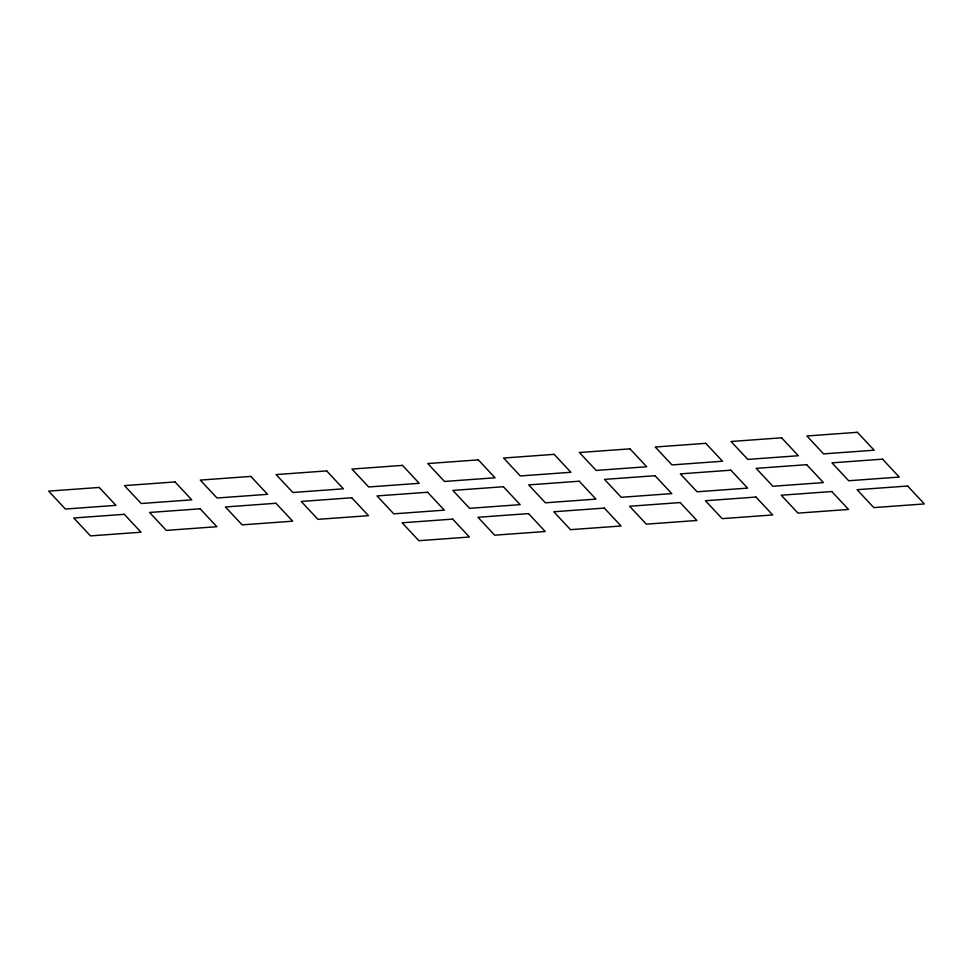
<?xml version="1.0" encoding="UTF-8"?>
<svg xmlns="http://www.w3.org/2000/svg" width="973" height="973" viewBox="0 0 973 973"><rect width="100%" height="100%" fill="white"/><g stroke="black" fill="none" stroke-linecap="round" stroke-linejoin="round"><path stroke-width="1.46" d="M99.197 487.449L48.65 491.122L65.386 509.037L115.933 505.352L99.197 487.449M175.018 481.927L124.471 485.612L141.207 503.515L191.754 499.842L175.018 481.927M250.839 476.417L200.292 480.09L217.028 498.006L267.575 494.333L250.839 476.417M326.66 470.908L276.113 474.581L292.849 492.484L343.396 488.811L326.66 470.908M402.494 465.386L351.946 469.071L368.67 486.974L419.217 483.301L402.494 465.386M478.315 459.876L427.767 463.549L444.491 481.465L495.038 477.779L478.315 459.876M554.136 454.355L503.588 458.04L520.312 475.943L570.871 472.27L554.136 454.355M629.957 448.845L579.409 452.518L596.145 470.433L646.692 466.748L629.957 448.845M705.778 443.335L655.23 447.008L671.966 464.912L722.513 461.238L705.778 443.335M781.599 437.814L731.051 441.487L747.787 459.402L798.334 455.729L781.599 437.814M857.42 432.304L806.872 435.977L823.608 453.88L874.155 450.207L857.42 432.304M124.301 514.316L73.741 517.989L90.477 535.892L141.024 532.219L124.301 514.316M200.122 508.794L149.574 512.467L166.298 530.382L216.845 526.709L200.122 508.794M275.943 503.284L225.395 506.957L242.119 524.861L292.666 521.187L275.943 503.284M351.764 497.762L301.216 501.448L317.952 519.351L368.499 515.678L351.764 497.762M427.585 492.253L377.038 495.926L393.773 513.841L444.32 510.156L427.585 492.253M503.406 486.731L452.859 490.416L469.594 508.32L520.141 504.646L503.406 486.731M579.227 481.221L528.68 484.895L545.415 502.81L595.962 499.125L579.227 481.221M655.048 475.712L604.501 479.385L621.236 497.288L671.784 493.615L655.048 475.712M730.881 470.19L680.334 473.875L697.057 491.779L747.605 488.105L730.881 470.19M806.702 464.68L756.155 468.354L772.878 486.269L823.426 482.584L806.702 464.68M882.523 459.159L831.976 462.844L848.699 480.747L899.259 477.074L882.523 459.159M452.688 519.12L402.129 522.793L418.864 540.696L469.412 537.023L452.688 519.12M528.509 513.598L477.962 517.271L494.685 535.186L545.233 531.513L528.509 513.598M604.33 508.088L553.783 511.762L570.506 529.665L621.054 525.992L604.33 508.088M680.151 502.567L629.604 506.252L646.34 524.155L696.887 520.482L680.151 502.567M755.972 497.057L705.425 500.73L722.161 518.645L772.708 514.96L755.972 497.057M831.793 491.535L781.246 495.221L797.982 513.124L848.529 509.451L831.793 491.535M907.614 486.026L857.067 489.699L873.803 507.614L924.35 503.929L907.614 486.026"/></g></svg>
